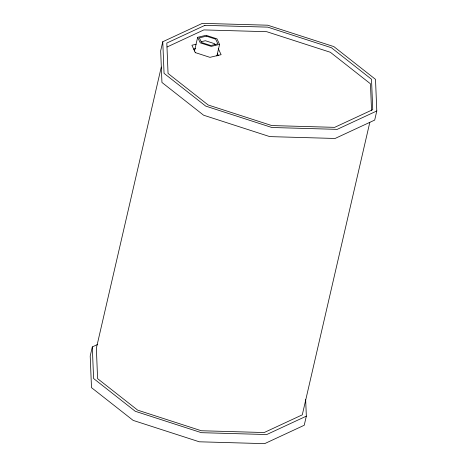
<?xml version="1.0" encoding="UTF-8"?>
<svg xmlns="http://www.w3.org/2000/svg" width="467" height="467" viewBox="0 0 467 467"><rect width="100%" height="100%" fill="white"/><g stroke="black" fill="none" stroke-linecap="round" stroke-linejoin="round"><path stroke-width="0.7" d="M97.591 344.471L92.308 346.923L90.207 356.029L91.491 387.639L133.153 420.399L199.292 441.794L264.637 443.65L304.233 425.262L306.334 416.155L305.663 399.629M162.767 41.738L160.666 50.845L161.944 82.455L203.612 115.215L269.751 136.609L335.096 138.465L374.692 120.077L376.793 110.971L375.509 79.361L333.847 46.601L267.708 25.206L202.363 23.35L162.767 41.738L164.051 73.348L205.719 106.102L271.852 127.497L337.197 129.359L376.793 110.971M161.273 67.067L96.36 348.23L97.591 378.644L137.683 410.16L201.318 430.749L264.194 432.535L302.289 414.842L369.823 122.319M194.505 50.967L197.658 37.307L206.029 35.305L216.98 38.849L219.572 44.394L216.886 56.011M167.075 46.992L203.857 29.911L266.733 31.698L330.367 52.281L370.459 83.803L371.545 110.597M306.334 416.155L266.745 434.538L201.394 432.681L135.261 411.287L93.593 378.527L92.308 346.923M201.137 41.732L205.375 40.722L214.633 43.717L215.182 44.885M196.099 44.242L191.919 45.241L195.369 52.818M193.653 49.128L195.743 48.626M219.572 44.394L211.201 46.391L200.25 42.847L197.658 37.307M195.369 52.619L209.957 57.342L221.107 54.68L218.229 48.527M217.464 53.699L218.328 55.544M204.914 25.352L166.818 43.046L168.05 73.459L208.142 104.982L271.776 125.565L334.646 127.351L372.742 109.663L371.51 79.25L331.418 47.727L267.784 27.144L204.914 25.352M206.426 36.163L199.356 37.856L201.546 42.538L210.804 45.532L217.873 43.845L215.684 39.158L206.426 36.163"/></g></svg>
